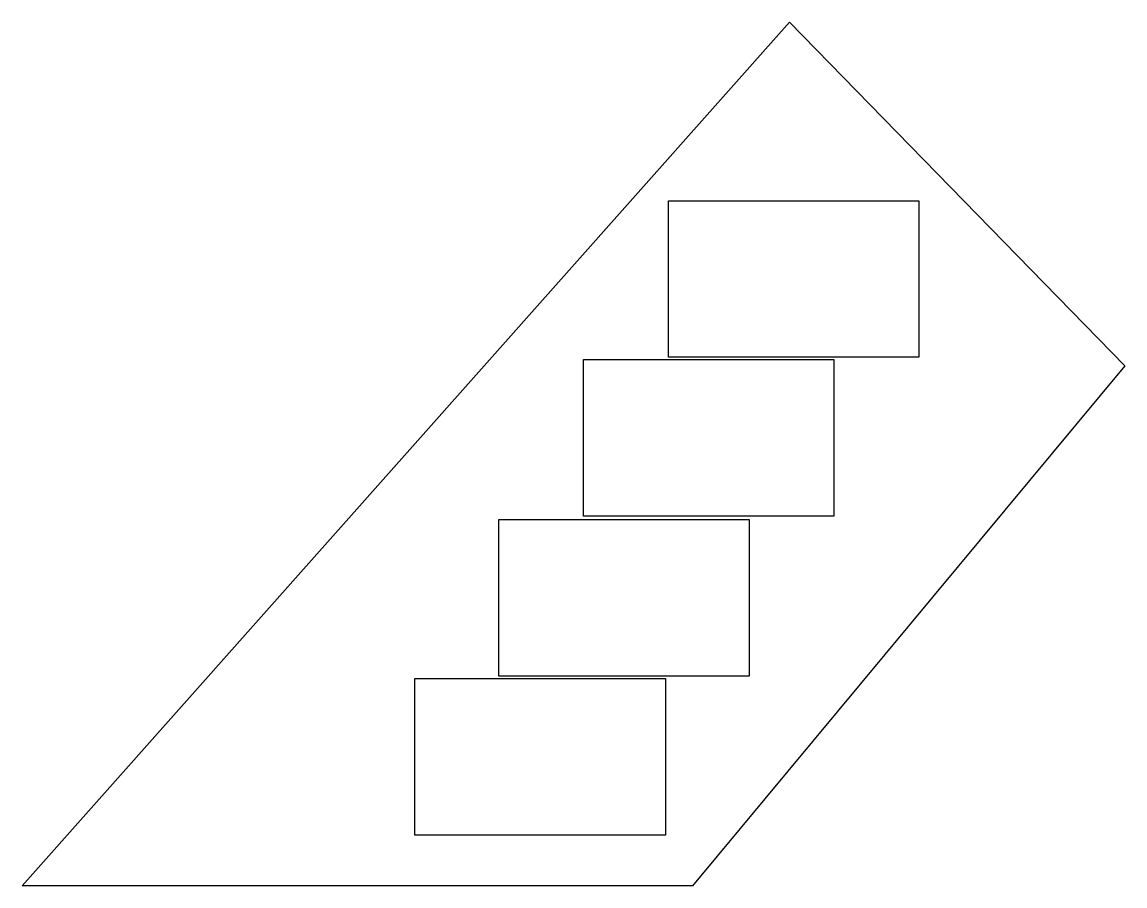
# Model space of a CAD drawing. Header units: inches. Extents: x 0 to 304, y 0 to 238.
import ezdxf

# ---------------------------------------------------------------- set-up
doc = ezdxf.new("R2010")
doc.units = ezdxf.units.IN
doc.layers.add('Building', color=7, linetype='CONTINUOUS')
doc.layers.add('Modules', color=6, linetype='CONTINUOUS')

msp = doc.modelspace()

# ---------------------------------------------------------------- linework, layer by layer
at = {"layer": 'Building'}
msp.add_lwpolyline([(0, 0), (211.67, 238.133), (304.171, 143.337), (184.866, 0)], close=True, dxfattribs=at)
at = {"layer": 'Modules'}
for points in [[(178.268, 145.726), (178.268, 188.876), (247.328, 188.876), (247.328, 145.726)], [(154.868, 101.926), (154.868, 145.076), (223.928, 145.076), (223.928, 101.926)], [(131.468, 57.8257), (131.468, 100.976), (200.528, 100.976), (200.528, 57.8257)], [(108.368, 14.0258), (108.368, 57.1758), (177.428, 57.1758), (177.428, 14.0258)]]:
    msp.add_lwpolyline(points, close=True, dxfattribs=at)

doc.saveas('drawing.dxf')
